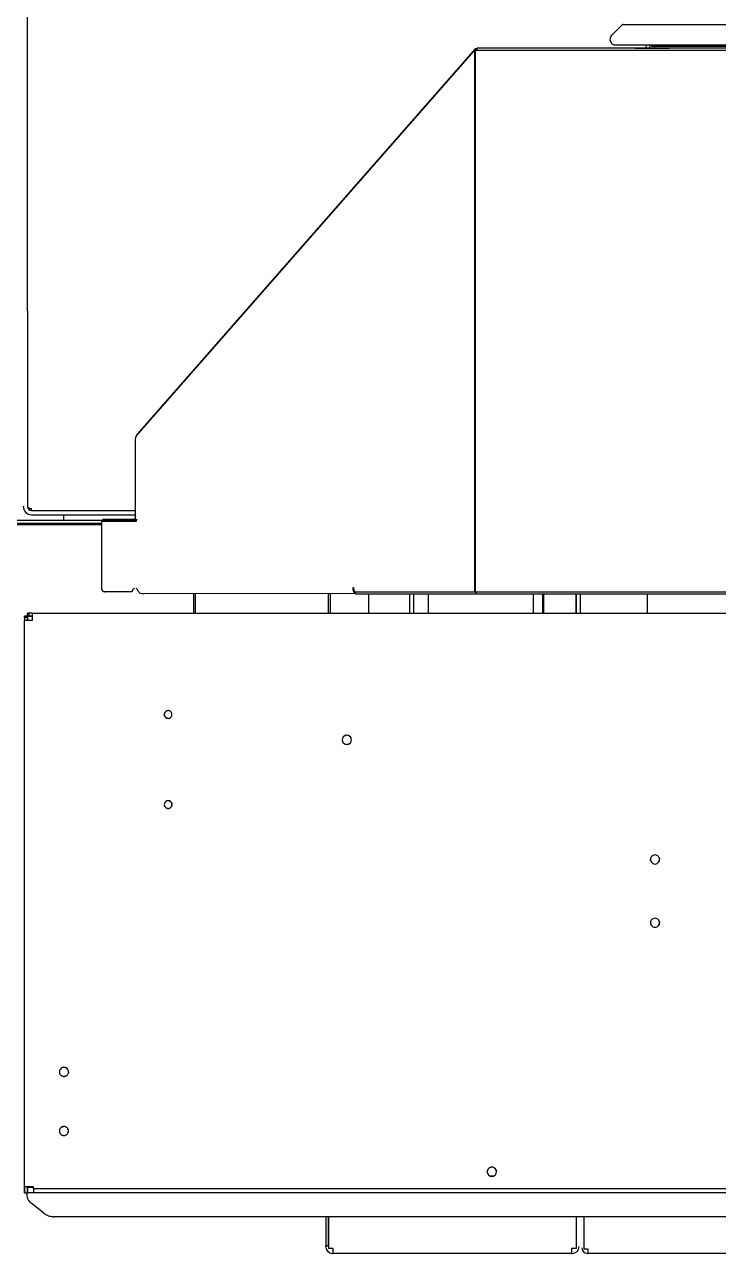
# Model space of a CAD drawing. Header units: millimetres. Extents: x -187347 to 135007, y -6415 to 292048.
# Drawn here: x -62551 to -62058, y 46252 to 47126 of the extents above; entities that cross this region are included whole.
import ezdxf

# ---------------------------------------------------------------- set-up
doc = ezdxf.new("R2010")
doc.units = ezdxf.units.MM
doc.header["$LTSCALE"] = 100
doc.layers.add('Layout Cabinplant', color=30, linetype='Continuous')
doc.layers.add('LAYOUT customer', color=5, linetype='Continuous')

# ---------------------------------------------------------------- blocks, each defined once
blk = doc.blocks.new('CP hopper')
at = {"layer": 'LAYOUT customer', "linetype": 'Continuous'}
for p, q in [((-26365.64, -720.02), (-26365.64, -1316.22)), ((-27223.64, -1269.21), (-27223.64, -1007.11)), ((-26411.54, -1039.62), (-26411.54, -1710.22)), ((-27238.96, -1291.37), (-27238.96, -1072.76)), ((-27224.64, -1297.98), (-27224.64, -1068)), ((-27222.3, -1082.12), (-27222.3, -1258.58)), ((-26408.64, -1080.86), (-26408.64, -1714.55)), ((-26391.73, -1098.41), (-26391.73, -1695.76)), ((-27222.3, -1137.64), (-27222.3, -1280.62)), ((-27220.79, -1396.22), (-27220.79, -1166.4)), ((-26835.79, -1396.22), (-26835.79, -1166.4)), ((-26834.29, -1395.68), (-26834.29, -1165.16)), ((-26820.64, -1711.32), (-26820.64, -1199.62)), ((-27224.64, -1250.19), (-27223.64, -1250.25)), ((-27222.3, -1282.45), (-27222.3, -1258.58)), ((-26647.64, -1266.06), (-26648.17, -1266.57)), ((-26646.8, -1265.58), (-26647.64, -1266.06)), ((-26646.8, -1265.58), (-26646.26, -1265.43)), ((-26646.26, -1265.43), (-26646.8, -1265.58)), ((-26646.26, -1265.43), (-26645.63, -1265.37)), ((-26645.63, -1265.37), (-26646.26, -1265.43)), ((-26645, -1265.43), (-26645.63, -1265.37)), ((-26644.47, -1265.59), (-26645, -1265.43)), ((-26644.47, -1265.59), (-26643.99, -1265.86)), ((-26643.63, -1266.07), (-26644.47, -1265.59)), ((-26643.63, -1266.07), (-26643.11, -1266.58)), ((-26643.11, -1266.58), (-26643.63, -1266.07)), ((-26602.64, -1266.06), (-26603.17, -1266.57)), ((-26601.8, -1265.58), (-26602.64, -1266.06)), ((-26602.64, -1266.06), (-26602.23, -1265.82)), ((-26601.8, -1265.58), (-26601.26, -1265.43)), ((-26601.26, -1265.43), (-26601.8, -1265.58)), ((-26601.26, -1265.43), (-26600.63, -1265.37)), ((-26600.63, -1265.37), (-26601.26, -1265.43)), ((-26600, -1265.43), (-26600.63, -1265.37)), ((-26599.47, -1265.59), (-26600, -1265.43)), ((-26599.47, -1265.59), (-26598.99, -1265.86)), ((-26598.63, -1266.07), (-26599.47, -1265.59)), ((-26598.63, -1266.07), (-26598.11, -1266.58)), ((-26598.11, -1266.58), (-26598.63, -1266.07)), ((-27222.17, -1272.28), (-27224.64, -1272.08)), ((-27224.64, -1274.9), (-27222.18, -1275.1)), ((-27223.64, -1271.46), (-27223.64, -1269.21)), ((-27223.64, -1269.21), (-27223.64, -1271.46)), ((-27222.86, -1269.06), (-27223.21, -1268.97)), ((-27222.23, -1269.26), (-27222.86, -1269.06)), ((-26834.29, -1274.11), (-26820.64, -1274.11)), ((-26648.77, -1267.77), (-26648.89, -1268.62)), ((-26648.89, -1268.62), (-26648.77, -1269.47)), ((-26648.47, -1267.02), (-26648.77, -1267.77)), ((-26648.77, -1269.47), (-26648.48, -1270.21)), ((-26648.18, -1270.66), (-26648.48, -1270.21)), ((-26648.48, -1270.21), (-26648.18, -1270.66)), ((-26648.17, -1266.57), (-26648.47, -1267.02)), ((-26647.66, -1271.16), (-26648.18, -1270.66)), ((-26648.18, -1270.66), (-26647.66, -1271.16)), ((-26647.66, -1271.16), (-26646.82, -1271.65)), ((-26646.82, -1271.65), (-26647.26, -1271.39)), ((-26646.82, -1271.65), (-26646.29, -1271.8)), ((-26646.29, -1271.8), (-26645.66, -1271.87)), ((-26645.03, -1271.81), (-26645.66, -1271.87)), ((-26645.66, -1271.87), (-26645.03, -1271.81)), ((-26644.49, -1271.66), (-26645.03, -1271.81)), ((-26645.03, -1271.81), (-26644.49, -1271.66)), ((-26644.49, -1271.66), (-26643.65, -1271.18)), ((-26643.65, -1271.18), (-26643.12, -1270.67)), ((-26643.12, -1270.67), (-26642.82, -1270.22)), ((-26643.11, -1266.58), (-26642.81, -1267.03)), ((-26642.81, -1267.03), (-26643.11, -1266.58)), ((-26642.82, -1270.22), (-26642.52, -1269.47)), ((-26642.52, -1267.77), (-26642.81, -1267.03)), ((-26642.39, -1268.62), (-26642.52, -1267.77)), ((-26642.52, -1269.47), (-26642.39, -1268.62)), ((-26603.77, -1267.77), (-26603.89, -1268.62)), ((-26603.89, -1268.62), (-26603.77, -1269.47)), ((-26603.47, -1267.02), (-26603.77, -1267.77)), ((-26603.77, -1269.47), (-26603.47, -1270.22)), ((-26603.47, -1270.22), (-26603.62, -1269.86)), ((-26603.17, -1266.57), (-26603.47, -1267.02)), ((-26603.47, -1270.22), (-26603.17, -1270.67)), ((-26603.17, -1270.67), (-26603.47, -1270.22)), ((-26603.17, -1270.67), (-26602.64, -1271.18)), ((-26602.64, -1271.18), (-26603.17, -1270.67)), ((-26602.64, -1271.18), (-26601.8, -1271.66)), ((-26601.8, -1271.66), (-26602.26, -1271.39)), ((-26601.8, -1271.66), (-26601.29, -1271.8)), ((-26601.29, -1271.8), (-26600.66, -1271.87)), ((-26600.66, -1271.87), (-26600.03, -1271.81)), ((-26600.03, -1271.81), (-26599.49, -1271.66)), ((-26599.49, -1271.66), (-26598.63, -1271.16)), ((-26598.63, -1271.16), (-26598.12, -1270.67)), ((-26598.12, -1270.67), (-26597.82, -1270.22)), ((-26597.81, -1267.03), (-26598.11, -1266.58)), ((-26597.82, -1270.22), (-26597.52, -1269.47)), ((-26597.52, -1267.77), (-26597.81, -1267.03)), ((-26597.39, -1268.62), (-26597.52, -1267.77)), ((-26597.52, -1269.47), (-26597.39, -1268.62)), ((-27222.3, -1280.62), (-27222.3, -1394.95)), ((-27238.05, -1292.81), (-27231.99, -1298.9)), ((-27231.42, -1299.36), (-27231.99, -1298.9)), ((-27230.81, -1299.75), (-27231.42, -1299.36)), ((-27229.54, -1300.3), (-27230.81, -1299.75)), ((-27227.67, -1300.53), (-27229.54, -1300.3)), ((-27225.02, -1299.18), (-27227.67, -1300.53)), ((-27224.64, -1297.98), (-27225.02, -1299.18)), ((-26368.65, -1316.22), (-26368.65, -1319.05)), ((-26368.28, -1316.22), (-26368.65, -1316.22)), ((-26365.64, -1316.22), (-26368.28, -1316.22)), ((-26367.14, -1316.62), (-26367.14, -1316.22)), ((-26367.14, -1316.22), (-26367.14, -1316.62)), ((-26365.64, -1316.22), (-26365.64, -1316.62)), ((-26365.64, -1316.62), (-26365.64, -1316.22)), ((-26820.64, -1321.62), (-26834.3, -1321.62)), ((-26834.3, -1324.62), (-26820.64, -1324.62)), ((-26820.64, -1324.62), (-26834.3, -1324.62)), ((-26368.65, -1319.05), (-26391.73, -1319.05)), ((-26391.73, -1324.69), (-26369.24, -1324.69)), ((-26369.24, -1324.69), (-26369.24, -1327.92)), ((-26369.24, -1327.92), (-26368.87, -1327.92)), ((-26368.87, -1327.92), (-26365.64, -1327.92)), ((-26367.64, -1327.52), (-26367.64, -1327.92)), ((-26367.64, -1327.92), (-26367.64, -1327.52)), ((-26365.64, -1327.92), (-26365.64, -1327.52)), ((-26365.64, -1327.52), (-26365.64, -1327.92)), ((-26365.64, -1327.92), (-26365.64, -1497.32)), ((-26820.64, -1347.68), (-26834.3, -1347.68)), ((-26820.64, -1348.26), (-26834.3, -1348.26)), ((-26834.3, -1355.13), (-26820.64, -1355.13)), ((-26426.83, -1383.97), (-26426.89, -1384.61)), ((-26426.83, -1383.97), (-26426.89, -1384.61)), ((-26426.89, -1384.61), (-26426.83, -1385.26)), ((-26426.89, -1384.61), (-26426.83, -1385.26)), ((-26426.67, -1383.44), (-26426.83, -1383.97)), ((-26426.83, -1385.26), (-26426.67, -1385.79)), ((-26426.67, -1385.79), (-26426.83, -1385.26)), ((-26426.83, -1385.26), (-26426.67, -1385.79)), ((-26426.67, -1385.79), (-26426.83, -1385.26)), ((-26426.21, -1382.62), (-26426.67, -1383.44)), ((-26426.67, -1385.79), (-26426.19, -1386.64)), ((-26426.19, -1386.64), (-26426.41, -1386.25)), ((-26425.69, -1382.1), (-26426.21, -1382.62)), ((-26426.21, -1382.62), (-26425.69, -1382.1)), ((-26425.68, -1382.09), (-26426.19, -1382.6)), ((-26426.19, -1386.64), (-26425.69, -1387.14)), ((-26425.25, -1381.79), (-26425.69, -1382.1)), ((-26425.69, -1387.14), (-26425.25, -1387.45)), ((-26424.5, -1381.49), (-26425.25, -1381.79)), ((-26425.25, -1381.79), (-26424.5, -1381.49)), ((-26425.25, -1387.45), (-26424.49, -1387.75)), ((-26423.64, -1381.37), (-26424.5, -1381.49)), ((-26424.5, -1381.49), (-26423.64, -1381.37)), ((-26424.49, -1387.75), (-26423.64, -1387.87)), ((-26423.64, -1387.87), (-26424.49, -1387.75)), ((-26422.79, -1381.49), (-26423.64, -1381.37)), ((-26423.64, -1387.87), (-26422.8, -1387.75)), ((-26423.64, -1387.87), (-26422.8, -1387.75)), ((-26422.8, -1387.75), (-26422.05, -1387.45)), ((-26422.04, -1381.79), (-26422.79, -1381.49)), ((-26422.05, -1387.45), (-26421.61, -1387.15)), ((-26422.05, -1387.45), (-26421.61, -1387.15)), ((-26421.6, -1382.1), (-26422.04, -1381.79)), ((-26421.61, -1387.15), (-26421.1, -1386.64)), ((-26421.08, -1382.62), (-26421.6, -1382.1)), ((-26421.1, -1386.64), (-26420.61, -1385.77)), ((-26420.61, -1383.47), (-26421.08, -1382.62)), ((-26420.61, -1385.77), (-26420.88, -1386.26)), ((-26420.64, -1383.4), (-26420.64, -1385.84)), ((-26420.45, -1384), (-26420.61, -1383.47)), ((-26420.61, -1385.77), (-26420.46, -1385.26)), ((-26420.46, -1385.26), (-26420.4, -1384.63)), ((-26420.4, -1384.63), (-26420.45, -1384)), ((-27220.79, -1394.95), (-27222.3, -1394.95)), ((-27222.01, -1396.27), (-27222.01, -1394.95)), ((-27222.01, -1396.27), (-27220.89, -1395.32)), ((-27222.01, -1396.27), (-26948.16, -1636.37)), ((-27220.89, -1395.32), (-27220.89, -1394.95)), ((-27220.79, -1396.22), (-27220.54, -1397.02)), ((-26835.79, -1396.22), (-27220.79, -1396.22)), ((-26946.4, -1637.29), (-27220.54, -1397.02)), ((-27220.54, -1397.02), (-26835.79, -1397.02)), ((-27220.18, -1396.22), (-27219.27, -1397.02)), ((-26834.29, -1395.68), (-26835.79, -1395.68)), ((-26835.79, -1396.22), (-26835.79, -1397.02)), ((-26835.79, -1397.02), (-26835.79, -1396.22)), ((-26835.79, -1396.22), (-26835.79, -1397.02)), ((-26835.79, -1481.37), (-26835.79, -1397.02)), ((-26834.29, -1481.5), (-26834.29, -1395.68)), ((-26820.64, -1429.49), (-26834.29, -1429.49)), ((-26820.64, -1440.05), (-26834.3, -1440.05)), ((-26820.64, -1442.87), (-26834.3, -1442.87)), ((-26820.64, -1471.9), (-26834.3, -1471.9)), ((-26837.79, -1482.71), (-26838.3, -1482.71)), ((-26835.84, -1482.78), (-26835.89, -1481.84)), ((-26834.29, -1481.5), (-26835.79, -1481.5)), ((-26834.6, -1481.54), (-26834.29, -1631.94)), ((-26731.49, -1484.49), (-26732.25, -1484.79)), ((-26730.64, -1484.37), (-26731.49, -1484.49)), ((-26729.79, -1484.49), (-26730.64, -1484.37)), ((-26729.04, -1484.79), (-26729.79, -1484.49)), ((-26733.83, -1486.97), (-26733.89, -1487.61)), ((-26733.89, -1487.61), (-26733.83, -1488.26)), ((-26733.67, -1486.44), (-26733.83, -1486.97)), ((-26733.83, -1488.26), (-26733.67, -1488.79)), ((-26733.67, -1488.79), (-26733.83, -1488.26)), ((-26733.21, -1485.62), (-26733.67, -1486.44)), ((-26733.67, -1488.79), (-26733.19, -1489.64)), ((-26732.69, -1485.1), (-26733.21, -1485.62)), ((-26733.21, -1485.62), (-26732.69, -1485.1)), ((-26733.19, -1489.64), (-26732.69, -1490.14)), ((-26732.25, -1484.79), (-26732.69, -1485.1)), ((-26732.69, -1485.1), (-26732.25, -1484.79)), ((-26732.69, -1490.14), (-26732.25, -1490.45)), ((-26732.25, -1490.45), (-26731.5, -1490.75)), ((-26731.5, -1490.75), (-26730.64, -1490.87)), ((-26730.64, -1490.87), (-26729.8, -1490.75)), ((-26729.05, -1490.45), (-26729.8, -1490.75)), ((-26729.8, -1490.75), (-26729.05, -1490.45)), ((-26729.05, -1490.45), (-26728.61, -1490.15)), ((-26728.6, -1485.1), (-26729.04, -1484.79)), ((-26728.61, -1490.15), (-26728.1, -1489.64)), ((-26728.08, -1485.62), (-26728.6, -1485.1)), ((-26728.1, -1489.64), (-26727.62, -1488.79)), ((-26727.61, -1486.47), (-26728.08, -1485.62)), ((-26727.62, -1488.79), (-26727.88, -1489.26)), ((-26727.62, -1488.79), (-26727.46, -1488.26)), ((-26727.61, -1486.47), (-26727.45, -1487)), ((-26727.45, -1487), (-26727.61, -1486.47)), ((-26727.46, -1488.26), (-26727.4, -1487.63)), ((-26727.4, -1487.63), (-26727.45, -1487)), ((-26820.64, -1499.21), (-26834.3, -1499.21)), ((-26820.64, -1500.69), (-26834.3, -1500.69)), ((-26370.94, -1500.62), (-26391.73, -1500.55)), ((-26391.73, -1500.55), (-26369.24, -1500.55)), ((-26370.94, -1500.62), (-26370.94, -1502.62)), ((-26370.54, -1500.62), (-26370.94, -1500.62)), ((-26370.94, -1500.62), (-26370.54, -1500.62)), ((-26369.24, -1497.32), (-26369.24, -1500.55)), ((-26368.87, -1497.32), (-26369.24, -1497.32)), ((-26365.64, -1497.32), (-26368.87, -1497.32)), ((-26367.64, -1497.72), (-26367.64, -1497.32)), ((-26367.64, -1497.32), (-26367.64, -1497.72)), ((-26365.64, -1497.32), (-26365.64, -1497.72)), ((-26365.64, -1497.72), (-26365.64, -1497.32)), ((-26391.73, -1502.62), (-26370.94, -1502.62)), ((-26370.94, -1502.62), (-26370.54, -1502.62)), ((-26370.54, -1502.62), (-26370.94, -1502.62)), ((-26820.64, -1595.06), (-26834.3, -1595.06)), ((-26834.3, -1596.66), (-26820.64, -1596.66)), ((-26751.34, -1614.07), (-26751.4, -1614.61)), ((-26751.4, -1614.61), (-26751.35, -1615.14)), ((-26751.35, -1615.14), (-26751.21, -1615.59)), ((-26751.21, -1613.62), (-26751.34, -1614.07)), ((-26750.8, -1612.91), (-26751.21, -1613.62)), ((-26751.21, -1615.59), (-26750.81, -1616.31)), ((-26750.37, -1612.48), (-26750.8, -1612.91)), ((-26750.37, -1612.48), (-26750, -1612.23)), ((-26750, -1612.23), (-26750.37, -1612.48)), ((-26749.37, -1611.98), (-26750, -1612.23)), ((-26748.64, -1611.87), (-26749.37, -1611.98)), ((-26747.91, -1611.98), (-26748.64, -1611.87)), ((-26747.28, -1612.23), (-26747.91, -1611.98)), ((-26746.91, -1612.49), (-26747.28, -1612.23)), ((-26746.48, -1612.92), (-26746.91, -1612.49)), ((-26746.08, -1615.61), (-26746.49, -1616.33)), ((-26746.49, -1616.33), (-26746.08, -1615.61)), ((-26746.08, -1613.64), (-26746.48, -1612.92)), ((-26745.94, -1614.09), (-26746.08, -1613.64)), ((-26746.08, -1615.61), (-26745.95, -1615.16)), ((-26745.95, -1615.16), (-26745.89, -1614.63)), ((-26745.89, -1614.63), (-26745.94, -1614.09)), ((-26687.34, -1614.07), (-26687.4, -1614.61)), ((-26687.4, -1614.61), (-26687.35, -1615.14)), ((-26687.35, -1615.14), (-26687.21, -1615.59)), ((-26687.21, -1613.64), (-26687.34, -1614.07)), ((-26686.81, -1612.92), (-26687.21, -1613.64)), ((-26687.21, -1613.64), (-26686.81, -1612.92)), ((-26687.21, -1615.59), (-26686.81, -1616.31)), ((-26686.37, -1612.48), (-26686.81, -1612.92)), ((-26686.01, -1612.23), (-26686.37, -1612.48)), ((-26685.38, -1611.98), (-26686.01, -1612.23)), ((-26686.01, -1612.23), (-26685.38, -1611.98)), ((-26684.64, -1611.87), (-26685.38, -1611.98)), ((-26685.38, -1611.98), (-26684.64, -1611.87)), ((-26683.92, -1611.98), (-26684.64, -1611.87)), ((-26683.29, -1612.23), (-26683.92, -1611.98)), ((-26683.92, -1611.98), (-26683.29, -1612.23)), ((-26682.92, -1612.48), (-26683.29, -1612.23)), ((-26683.29, -1612.23), (-26682.92, -1612.48)), ((-26682.48, -1612.92), (-26682.92, -1612.48)), ((-26682.08, -1613.64), (-26682.48, -1612.92)), ((-26682.48, -1616.31), (-26682.08, -1615.61)), ((-26681.94, -1614.09), (-26682.08, -1613.64)), ((-26682.08, -1615.61), (-26681.94, -1615.14)), ((-26681.89, -1614.61), (-26681.94, -1614.09)), ((-26681.94, -1615.14), (-26681.89, -1614.61)), ((-26681.89, -1614.61), (-26681.94, -1615.14)), ((-26750.81, -1616.31), (-26750.38, -1616.75)), ((-26750.38, -1616.75), (-26750.01, -1617)), ((-26750.01, -1617), (-26749.38, -1617.25)), ((-26749.38, -1617.25), (-26748.64, -1617.37)), ((-26747.92, -1617.26), (-26748.64, -1617.37)), ((-26748.64, -1617.37), (-26747.92, -1617.26)), ((-26747.29, -1617.01), (-26747.92, -1617.26)), ((-26747.92, -1617.26), (-26747.29, -1617.01)), ((-26747.29, -1617.01), (-26746.92, -1616.76)), ((-26746.92, -1616.76), (-26746.49, -1616.33)), ((-26686.81, -1616.31), (-26686.38, -1616.75)), ((-26686.38, -1616.75), (-26686.01, -1617)), ((-26686.01, -1617), (-26685.38, -1617.25)), ((-26685.38, -1617.25), (-26684.64, -1617.37)), ((-26684.64, -1617.37), (-26683.91, -1617.25)), ((-26683.91, -1617.25), (-26683.28, -1617)), ((-26683.28, -1617), (-26683.91, -1617.25)), ((-26683.28, -1617), (-26682.91, -1616.75)), ((-26682.91, -1616.75), (-26682.48, -1616.31)), ((-26682.48, -1616.31), (-26682.91, -1616.75)), ((-26834.29, -1631.94), (-26834.37, -1633.2)), ((-26947.8, -1636.06), (-26948.16, -1636.37)), ((-26948.16, -1636.37), (-26947.58, -1636.8)), ((-26947.58, -1636.8), (-26947.18, -1637.02)), ((-26947.18, -1637.02), (-26946.16, -1637.32)), ((-26887.54, -1637.81), (-26944.81, -1637.81)), ((-26893.64, -1711.62), (-26893.64, -1637.81)), ((-26890.64, -1711.62), (-26890.64, -1637.81)), ((-26887.29, -1639.76), (-26887.29, -1637.81)), ((-26887.29, -1639.76), (-26887.29, -1661.28)), ((-26887.29, -1643.1), (-26887.29, -1639.76)), ((-26886.64, -2105.6), (-26886.64, -1637.11)), ((-26885.79, -1637.35), (-26885.79, -1638.48)), ((-26885.79, -1638.48), (-26885.79, -1661.72)), ((-26837.95, -1636.91), (-26838.3, -1637.35)), ((-26837.43, -1636.5), (-26837.95, -1636.91)), ((-26837.01, -1636.22), (-26837.43, -1636.5)), ((-26836.4, -1635.84), (-26837.01, -1636.22)), ((-26835.81, -1635.45), (-26836.4, -1635.84)), ((-26835.41, -1635.16), (-26835.81, -1635.45)), ((-26835.79, -1640.32), (-26835.79, -1659.8)), ((-26834.58, -1634.43), (-26835.41, -1635.16)), ((-26834.37, -1633.2), (-26834.58, -1634.43)), ((-26887.29, -1661.28), (-26887.29, -1643.1)), ((-26837.79, -1661.72), (-26885.79, -1661.72)), ((-26884.64, -2105.6), (-26884.64, -1661.72)), ((-26883.64, -1795.81), (-26883.64, -1661.72)), ((-26495.49, -1685.49), (-26496.24, -1685.79)), ((-26494.64, -1685.37), (-26495.49, -1685.49)), ((-26493.8, -1685.49), (-26494.64, -1685.37)), ((-26494.64, -1685.37), (-26493.8, -1685.49)), ((-26493.39, -1685.65), (-26493.8, -1685.49)), ((-26493.8, -1685.49), (-26493.39, -1685.65)), ((-26453.49, -1685.49), (-26454.25, -1685.79)), ((-26452.64, -1685.37), (-26453.49, -1685.49)), ((-26451.79, -1685.49), (-26452.64, -1685.37)), ((-26451.04, -1685.79), (-26451.79, -1685.49)), ((-26886.64, -1688.62), (-26890.64, -1688.62)), ((-26497.83, -1687.97), (-26497.89, -1688.63)), ((-26497.89, -1688.63), (-26497.83, -1689.26)), ((-26497.83, -1689.26), (-26497.89, -1688.63)), ((-26497.68, -1687.47), (-26497.83, -1687.97)), ((-26497.83, -1689.26), (-26497.68, -1689.77)), ((-26497.21, -1686.62), (-26497.68, -1687.47)), ((-26497.68, -1687.47), (-26497.21, -1686.62)), ((-26497.68, -1689.77), (-26497.21, -1690.62)), ((-26496.69, -1686.1), (-26497.21, -1686.62)), ((-26497.21, -1686.62), (-26496.69, -1686.1)), ((-26497.21, -1690.62), (-26496.69, -1691.14)), ((-26496.24, -1685.79), (-26496.69, -1686.1)), ((-26496.69, -1691.14), (-26496.25, -1691.45)), ((-26496.25, -1691.45), (-26495.49, -1691.75)), ((-26495.49, -1691.75), (-26495.89, -1691.59)), ((-26495.49, -1691.75), (-26494.64, -1691.87)), ((-26494.64, -1691.87), (-26493.8, -1691.75)), ((-26493.8, -1691.75), (-26493.04, -1691.45)), ((-26492.6, -1686.1), (-26493.39, -1685.65)), ((-26493.04, -1691.45), (-26492.6, -1691.14)), ((-26492.6, -1691.14), (-26493.04, -1691.45)), ((-26492.1, -1686.6), (-26492.6, -1686.1)), ((-26492.6, -1691.14), (-26492.08, -1690.62)), ((-26492.08, -1690.62), (-26492.6, -1691.14)), ((-26491.62, -1687.44), (-26492.1, -1686.6)), ((-26492.1, -1686.6), (-26491.88, -1686.97)), ((-26492.08, -1690.62), (-26491.61, -1689.77)), ((-26491.61, -1689.77), (-26491.88, -1690.26)), ((-26491.46, -1687.97), (-26491.62, -1687.44)), ((-26491.62, -1687.44), (-26491.46, -1687.97)), ((-26491.61, -1689.77), (-26491.46, -1689.26)), ((-26491.4, -1688.61), (-26491.46, -1687.97)), ((-26491.46, -1687.97), (-26491.4, -1688.61)), ((-26491.46, -1689.26), (-26491.4, -1688.61)), ((-26455.83, -1687.97), (-26455.89, -1688.63)), ((-26455.89, -1688.63), (-26455.83, -1689.26)), ((-26455.83, -1689.26), (-26455.89, -1688.63)), ((-26455.68, -1687.47), (-26455.83, -1687.97)), ((-26455.83, -1689.26), (-26455.67, -1689.79)), ((-26455.67, -1689.79), (-26455.83, -1689.26)), ((-26455.21, -1686.62), (-26455.68, -1687.47)), ((-26455.68, -1687.47), (-26455.41, -1686.99)), ((-26455.67, -1689.79), (-26455.19, -1690.64)), ((-26455.19, -1690.64), (-26455.41, -1690.25)), ((-26454.69, -1686.1), (-26455.21, -1686.62)), ((-26455.21, -1686.62), (-26454.69, -1686.1)), ((-26455.19, -1690.64), (-26454.69, -1691.14)), ((-26454.25, -1685.79), (-26454.69, -1686.1)), ((-26454.69, -1686.1), (-26454.25, -1685.79)), ((-26454.69, -1691.14), (-26454.25, -1691.45)), ((-26454.25, -1691.45), (-26453.49, -1691.75)), ((-26453.49, -1691.75), (-26453.89, -1691.59)), ((-26453.49, -1691.75), (-26452.64, -1691.87)), ((-26452.64, -1691.87), (-26451.8, -1691.75)), ((-26451.8, -1691.75), (-26451.05, -1691.45)), ((-26450.61, -1691.15), (-26451.05, -1691.45)), ((-26451.05, -1691.45), (-26450.61, -1691.15)), ((-26450.6, -1686.1), (-26451.04, -1685.79)), ((-26450.1, -1690.64), (-26450.61, -1691.15)), ((-26450.61, -1691.15), (-26450.1, -1690.64)), ((-26450.08, -1686.62), (-26450.6, -1686.1)), ((-26450.1, -1690.64), (-26449.62, -1689.79)), ((-26449.61, -1687.47), (-26450.08, -1686.62)), ((-26449.62, -1689.79), (-26449.88, -1690.26)), ((-26449.62, -1689.79), (-26449.46, -1689.26)), ((-26449.61, -1687.47), (-26449.45, -1688)), ((-26449.45, -1688), (-26449.61, -1687.47)), ((-26449.46, -1689.26), (-26449.4, -1688.63)), ((-26449.4, -1688.63), (-26449.45, -1688)), ((-26394.27, -1702.91), (-26401.29, -1711.92)), ((-26893.64, -1711.62), (-26894.99, -1711.62)), ((-26820.64, -1711.32), (-26820.64, -1714.55)), ((-26820.64, -1711.32), (-26815.74, -1711.32)), ((-26820.64, -1711.32), (-26820.64, -1713.55)), ((-26818.64, -1714.55), (-26818.64, -1711.32)), ((-26818.64, -1711.32), (-26818.64, -1713.55)), ((-26815.74, -1711.32), (-26815.34, -1711.32)), ((-26815.34, -1711.32), (-26815.34, -1711.72)), ((-26411.54, -1710.22), (-26413.04, -1710.22)), ((-26413.04, -1710.22), (-26413.04, -1711.72)), ((-26412.64, -1714.62), (-26412.64, -1710.22)), ((-26411.54, -1710.22), (-26409.67, -1710.22)), ((-26409.67, -1710.22), (-26408.64, -1710.22)), ((-27090.6, -1714.62), (-27429.21, -1714.62)), ((-27046.57, -1714.62), (-27090.6, -1714.62)), ((-27035.55, -1714.62), (-27046.57, -1714.62)), ((-27035.55, -1714.62), (-26896.64, -1714.62)), ((-26820.64, -1714.55), (-26820.64, -1713.55)), ((-26820.64, -1713.55), (-26818.64, -1713.55)), ((-26820.64, -1714.55), (-26818.64, -1714.55)), ((-26818.64, -1714.55), (-26820.64, -1714.55)), ((-26818.64, -1713.55), (-26818.64, -1714.55)), ((-26818.64, -1714.55), (-26818.57, -1716.62)), ((-26815.34, -1714.62), (-26818.64, -1714.55)), ((-26818.57, -1716.62), (-26818.64, -1714.55)), ((-26818.64, -1714.55), (-26817.57, -1714.62)), ((-26818.57, -1716.62), (-26815.34, -1716.62)), ((-26817.57, -1716.62), (-26818.57, -1716.62)), ((-26817.57, -1714.62), (-26817.57, -1716.62)), ((-26817.57, -1714.62), (-26815.34, -1714.62)), ((-26817.57, -1716.62), (-26815.34, -1716.62)), ((-26815.34, -1711.72), (-26815.34, -1716.62)), ((-26413.04, -1716.62), (-26815.34, -1716.62)), ((-26413.04, -1711.72), (-26413.04, -1716.62)), ((-26408.64, -1714.55), (-26413.04, -1714.62)), ((-26413.04, -1714.62), (-26411.8, -1714.62)), ((-26411.8, -1716.62), (-26413.04, -1716.62)), ((-26413.04, -1716.62), (-26408.72, -1716.62)), ((-26411.8, -1714.62), (-26408.64, -1714.55)), ((-26408.72, -1716.62), (-26411.8, -1716.62)), ((-26408.72, -1716.62), (-26408.64, -1714.55)), ((-26408.72, -1716.62), (-26408.64, -1714.55)), ((-26407.81, -1714.73), (-26408.64, -1714.55)), ((-26407.23, -1714.73), (-26407.81, -1714.73)), ((-26406.78, -1714.71), (-26407.23, -1714.73)), ((-26405.47, -1714.55), (-26406.78, -1714.71)), ((-26404.87, -1714.42), (-26405.47, -1714.55)), ((-26404.24, -1714.2), (-26404.87, -1714.42)), ((-26403.74, -1713.95), (-26404.24, -1714.2)), ((-26403.14, -1713.55), (-26403.74, -1713.95)), ((-26401.87, -1712.48), (-26403.14, -1713.55)), ((-26401.29, -1711.92), (-26401.87, -1712.48))]:
    blk.add_line(p, q, dxfattribs=at)
at = {"layer": 'LAYOUT customer', "linetype": 'Continuous', "const_width": 0.5}
for points in [[(-27224.64, -1231.45), (-27223.64, -1231.45)], [(-27224.64, -1240.45), (-27223.64, -1240.45)]]:
    blk.add_lwpolyline(points, dxfattribs=at)
at = {"layer": 'LAYOUT customer', "linetype": 'Continuous'}
for centre, radius, start, end in [((-26369.64, -1316.62), 4, 270, 0), ((-26369.64, -1316.62), 4, 270, 0), ((-26370.54, -1327.52), 4.9, 0, 90), ((-26370.54, -1327.52), 4.9, 0, 90), ((-26370.54, -1497.72), 4.9, 270, 360), ((-26370.54, -1497.72), 4.9, 270, 360), ((-26896.65, -1711.62), 6, 270.00374, 359.99626), ((-26896.65, -1711.62), 3, 270.00748, 359.99252)]:
    blk.add_arc(centre, radius, start, end, dxfattribs=at)
for points in [[(-27238.96, -1291.37), (-27238.87, -1291.69), (-27238.73, -1291.99), (-27238.41, -1292.42), (-27238.05, -1292.81)], [(-26838.3, -1482.71), (-26838.5, -1482.77), (-26838.71, -1482.84)], [(-26838.71, -1482.84), (-26838.7, -1482.95), (-26838.68, -1483.06), (-26838.67, -1483.15), (-26838.67, -1483.25), (-26838.67, -1483.26), (-26838.66, -1483.28), (-26838.57, -1483.28), (-26838.39, -1483.21), (-26838.23, -1483.15), (-26838.17, -1483.18), (-26838.3, -1483.37)], [(-26838.3, -1483.37), (-26837.52, -1483.32), (-26836.76, -1483.15), (-26836.41, -1483.03), (-26836.07, -1482.87), (-26835.76, -1482.7), (-26835.46, -1482.5), (-26834.98, -1482.07), (-26834.6, -1481.54)], [(-26837.79, -1482.71), (-26837.37, -1482.68), (-26836.97, -1482.56), (-26836.73, -1482.49), (-26836.51, -1482.39), (-26836.34, -1482.27), (-26836.19, -1482.12), (-26835.9, -1481.8), (-26835.79, -1481.37)], [(-26946.4, -1637.29), (-26946.05, -1637.5), (-26945.69, -1637.68), (-26945.25, -1637.78), (-26944.81, -1637.81)], [(-26887.29, -1639.76), (-26887.38, -1639.15), (-26887.63, -1638.57), (-26888.02, -1638.07), (-26888.54, -1637.7)], [(-26887.54, -1637.81), (-26887.42, -1637.81), (-26887.29, -1637.8), (-26887.18, -1637.79), (-26887.07, -1637.78), (-26887.05, -1637.78), (-26887.04, -1637.78), (-26886.99, -1637.68), (-26887.02, -1637.47), (-26887.07, -1637.22), (-26887.11, -1636.99), (-26887.08, -1636.86), (-26886.96, -1636.88), (-26886.69, -1637.13)], [(-26885.79, -1637.35), (-26885.92, -1637.26), (-26886.04, -1637.18), (-26886.15, -1637.11), (-26886.26, -1637.03), (-26886.27, -1637.02), (-26886.29, -1637.01), (-26886.42, -1637.03), (-26886.56, -1637.11), (-26886.69, -1637.13)], [(-26838.3, -1638.48), (-26838.06, -1638.97), (-26837.77, -1639.42), (-26837.64, -1639.56), (-26837.5, -1639.69), (-26837.27, -1639.84), (-26837.04, -1639.96), (-26836.43, -1640.21), (-26835.79, -1640.32)], [(-26837.79, -1661.72), (-26837.37, -1661.67), (-26836.97, -1661.5), (-26836.73, -1661.4), (-26836.51, -1661.27), (-26836.34, -1661.09), (-26836.19, -1660.88), (-26835.94, -1660.36), (-26835.79, -1659.8)], [(-26394.27, -1702.91), (-26393.41, -1701.66), (-26392.72, -1700.32), (-26392.2, -1698.92), (-26391.87, -1697.47)], [(-26391.87, -1697.47), (-26391.76, -1696.62), (-26391.73, -1695.76)], [(-26896.64, -1714.62), (-26896.21, -1714.47), (-26895.82, -1714.22), (-26895.63, -1713.99), (-26895.48, -1713.74), (-26895.33, -1713.43), (-26895.21, -1713.12), (-26895.04, -1712.38), (-26894.99, -1711.62)]]:
    blk.add_spline(points, degree=3, dxfattribs=at)
blk = doc.blocks.new('CP_Whole bird batching')
at = {"layer": 'LAYOUT customer', "color": 0, "rotation": 180}
blk.add_blockref('CP hopper', (-65112.23, -8734.21), dxfattribs=at)

msp = doc.modelspace()

# ---------------------------------------------------------------- block references
at = {"layer": 'Layout Cabinplant', "rotation": 90}
msp.add_blockref('CP_Whole bird batching', (-69568.46, 84998.95, 0), dxfattribs=at)

doc.saveas('drawing.dxf')
